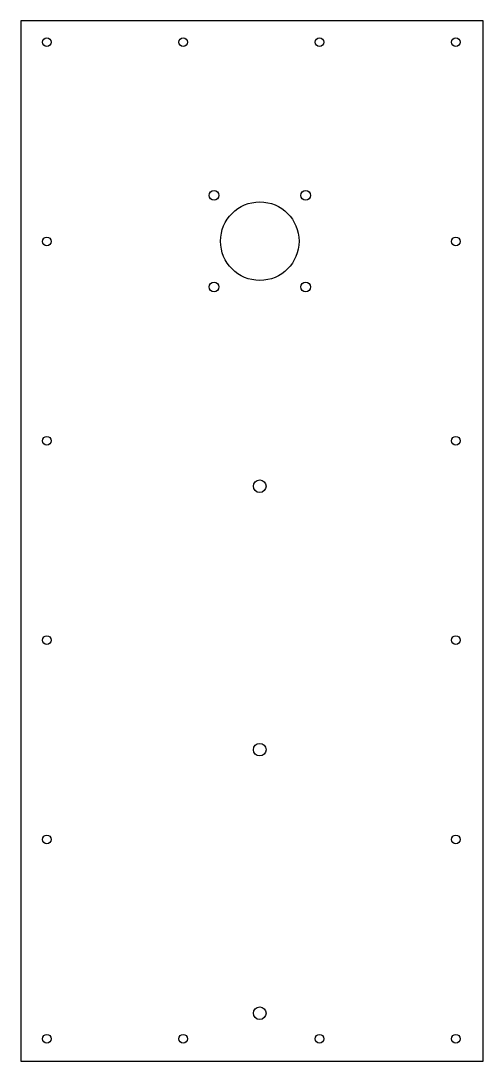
# Model space of a CAD drawing. Header units: millimetres. Extents: x -123 to 115, y -10 to 525.
import ezdxf

# ---------------------------------------------------------------- set-up
doc = ezdxf.new("R2010")
doc.units = ezdxf.units.MM
doc.layers.get('0').update_dxf_attribs({"linetype": 'CONTINUOUS'})

msp = doc.modelspace()

# ---------------------------------------------------------------- linework, layer by layer
msp.add_lwpolyline([(-123, -10.19), (115, -10.19), (115, 524.81), (-123, 524.81)], close=True)
for centre, radius in [((-109.62, 513.86), 2.25), ((-39.46, 513.86), 2.25), ((30.71, 513.86), 2.25), ((100.88, 513.86), 2.25), ((-23.53, 435.05), 2.5), ((23.57, 435.05), 2.5), ((0.02, 411.5), 20.2), ((-109.62, 411.36), 2.25), ((100.88, 411.36), 2.25), ((-23.53, 387.95), 2.5), ((23.57, 387.95), 2.5), ((-109.62, 308.86), 2.25), ((100.88, 308.86), 2.25), ((0, 285.5), 3.25), ((-109.62, 206.36), 2.25), ((100.88, 206.36), 2.25), ((0, 150), 3.25), ((-109.62, 103.86), 2.25), ((100.88, 103.86), 2.25), ((0, 14.5), 3.25), ((-109.62, 1.36), 2.25), ((-39.46, 1.36), 2.25), ((30.71, 1.36), 2.25), ((100.88, 1.36), 2.25)]:
    msp.add_circle(centre, radius)

doc.saveas('drawing.dxf')
